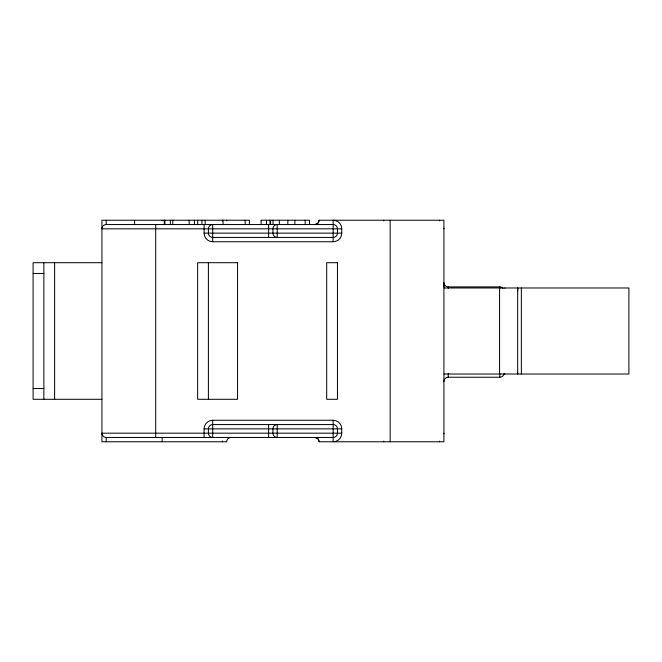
<?xml version="1.0" encoding="UTF-8"?>
<svg xmlns="http://www.w3.org/2000/svg" width="662" height="662" viewBox="0 0 662 662"><rect width="100%" height="100%" fill="white"/><g stroke="black" fill="none" stroke-linecap="round" stroke-linejoin="round"><path stroke-width="0.99" d="M443.921 286.903L443.921 283.758M194.429 220.231L194.429 224.534M205.162 224.534L205.162 220.231M319.167 220.231L317.892 223.284L314.872 224.534A4.303 4.303 0 0 0 319.167 220.231L443.921 220.231L443.921 441.769L319.167 441.769A4.303 4.303 0 0 0 314.872 437.466L317.892 438.716L319.167 441.769M261.151 220.231L261.151 224.534M261.101 220.231L309.493 220.231L309.493 224.534M341.757 228.829L101.931 228.829A4.303 4.303 0 0 1 106.234 224.534L333.151 224.534A4.303 4.303 0 0 1 337.454 228.829L337.454 233.132A4.303 4.303 0 0 1 333.151 237.435L212.701 237.435A4.303 4.303 0 0 1 208.398 233.132L208.398 228.829A4.303 4.303 0 0 1 212.701 224.534L212.701 241.738L333.151 241.738A8.606 8.606 0 0 0 341.757 233.132L341.757 228.829A8.606 8.606 0 0 0 333.151 220.231L333.151 241.738M204.095 224.542L204.095 233.132L341.757 233.132M101.931 262.706L33.1 262.706L33.1 399.294L101.931 399.294M33.1 273.464L43.858 273.464M443.921 282.608A4.303 4.303 0 0 0 448.224 286.903L499.843 286.903A4.303 4.303 0 0 1 502.996 288.284M444.136 287.978L628.9 287.978L628.9 374.022L444.136 374.022M443.921 381.544A4.303 4.303 0 0 1 448.224 377.241L499.843 377.241A4.303 4.303 0 0 0 504.096 373.583M33.1 388.536L43.858 388.536M204.095 437.458L204.095 428.868A8.606 8.606 0 0 1 212.701 420.262L333.151 420.262A8.606 8.606 0 0 1 341.757 428.868L341.757 433.171A8.606 8.606 0 0 1 333.151 441.769L333.151 420.262M204.095 428.868L341.757 428.868M341.757 433.171L101.931 433.171A4.303 4.303 0 0 0 106.234 437.466L333.151 437.466A4.303 4.303 0 0 0 337.454 433.171L337.454 428.868A4.303 4.303 0 0 0 333.151 424.565L212.701 424.565A4.303 4.303 0 0 0 208.398 428.868L208.398 433.171A4.303 4.303 0 0 0 212.701 437.466L212.701 420.262M521.358 287.978L521.358 374.022M517.684 287.978L517.684 374.022A4.303 0.422 -90 0 1 517.684 372.946M499.843 286.919L499.843 288.284M499.843 373.583L499.843 377.232M499.57 287.978L499.57 374.022M448.224 286.919L448.224 288.284M448.224 373.583L448.224 377.232M439.618 220.231L439.618 220.868M439.618 441.132L439.618 441.769M390.15 220.231L390.15 441.769M383.695 220.231L383.695 220.868M383.695 441.132L383.695 441.769M305.19 220.231L305.19 224.534M294.863 220.231L294.863 224.534M287.829 220.231L287.829 224.534M279.339 220.231L279.339 224.534M273.025 220.231L273.025 224.534M270.601 220.231L270.601 224.534M269.988 220.231L269.988 224.534M268.623 224.542L268.623 237.426M268.623 424.574L268.623 437.458M266.472 220.231L266.472 224.534M249.4 224.534L249.4 220.231L101.931 220.231L101.931 441.769L226.685 441.769A4.303 4.303 0 0 1 230.98 437.466L230.98 437.276M245.18 220.231L245.18 224.534M223.044 220.231L223.044 224.534M208.398 262.706L208.398 399.294M201.943 220.231L201.943 224.534M197.64 220.231L197.64 224.534M189.166 220.231L189.166 224.534M172.782 220.231L172.782 224.534M170.357 220.231L170.357 224.534M164.896 220.231L164.896 224.534M164.292 220.231L164.292 224.534M162.157 220.231L162.157 220.868M162.157 437.483L162.157 441.769M155.702 224.542L155.702 437.458M134.593 220.231L134.593 224.534M106.234 220.231L106.234 224.517M106.234 437.483L106.234 441.769M54.607 262.706L54.607 399.294M43.858 262.706L43.858 399.294M226.727 220.868A4.303 4.303 0 0 1 226.685 220.231M443.871 228.191A4.303 4.303 0 0 1 443.921 228.829M212.701 241.738A8.606 8.606 0 0 1 204.095 233.132M222.415 221A8.606 8.606 0 0 1 222.382 220.231M443.921 433.171A4.303 4.303 0 0 1 443.871 433.809M222.382 441.769A8.606 8.606 0 0 1 222.415 441M517.684 291.206A4.303 0.422 90 0 1 517.825 287.978M504.957 288.21A4.303 0.422 -90 0 1 504.982 287.978M504.849 374.022A4.303 0.422 -90 0 1 504.841 373.666M237.55 262.706L197.64 262.706L197.64 399.294L237.55 399.294L237.55 262.706M337.454 262.706L326.697 262.706L326.697 399.294L337.454 399.294L337.454 262.706M277.229 237.426L277.229 224.542A4.303 4.303 0 0 0 272.926 228.829L272.926 233.132A4.303 4.303 0 0 0 277.229 237.435M277.229 437.458L277.229 424.574A4.303 4.303 0 0 0 272.926 428.868L272.926 433.171A4.303 4.303 0 0 0 277.229 437.466"/></g></svg>
